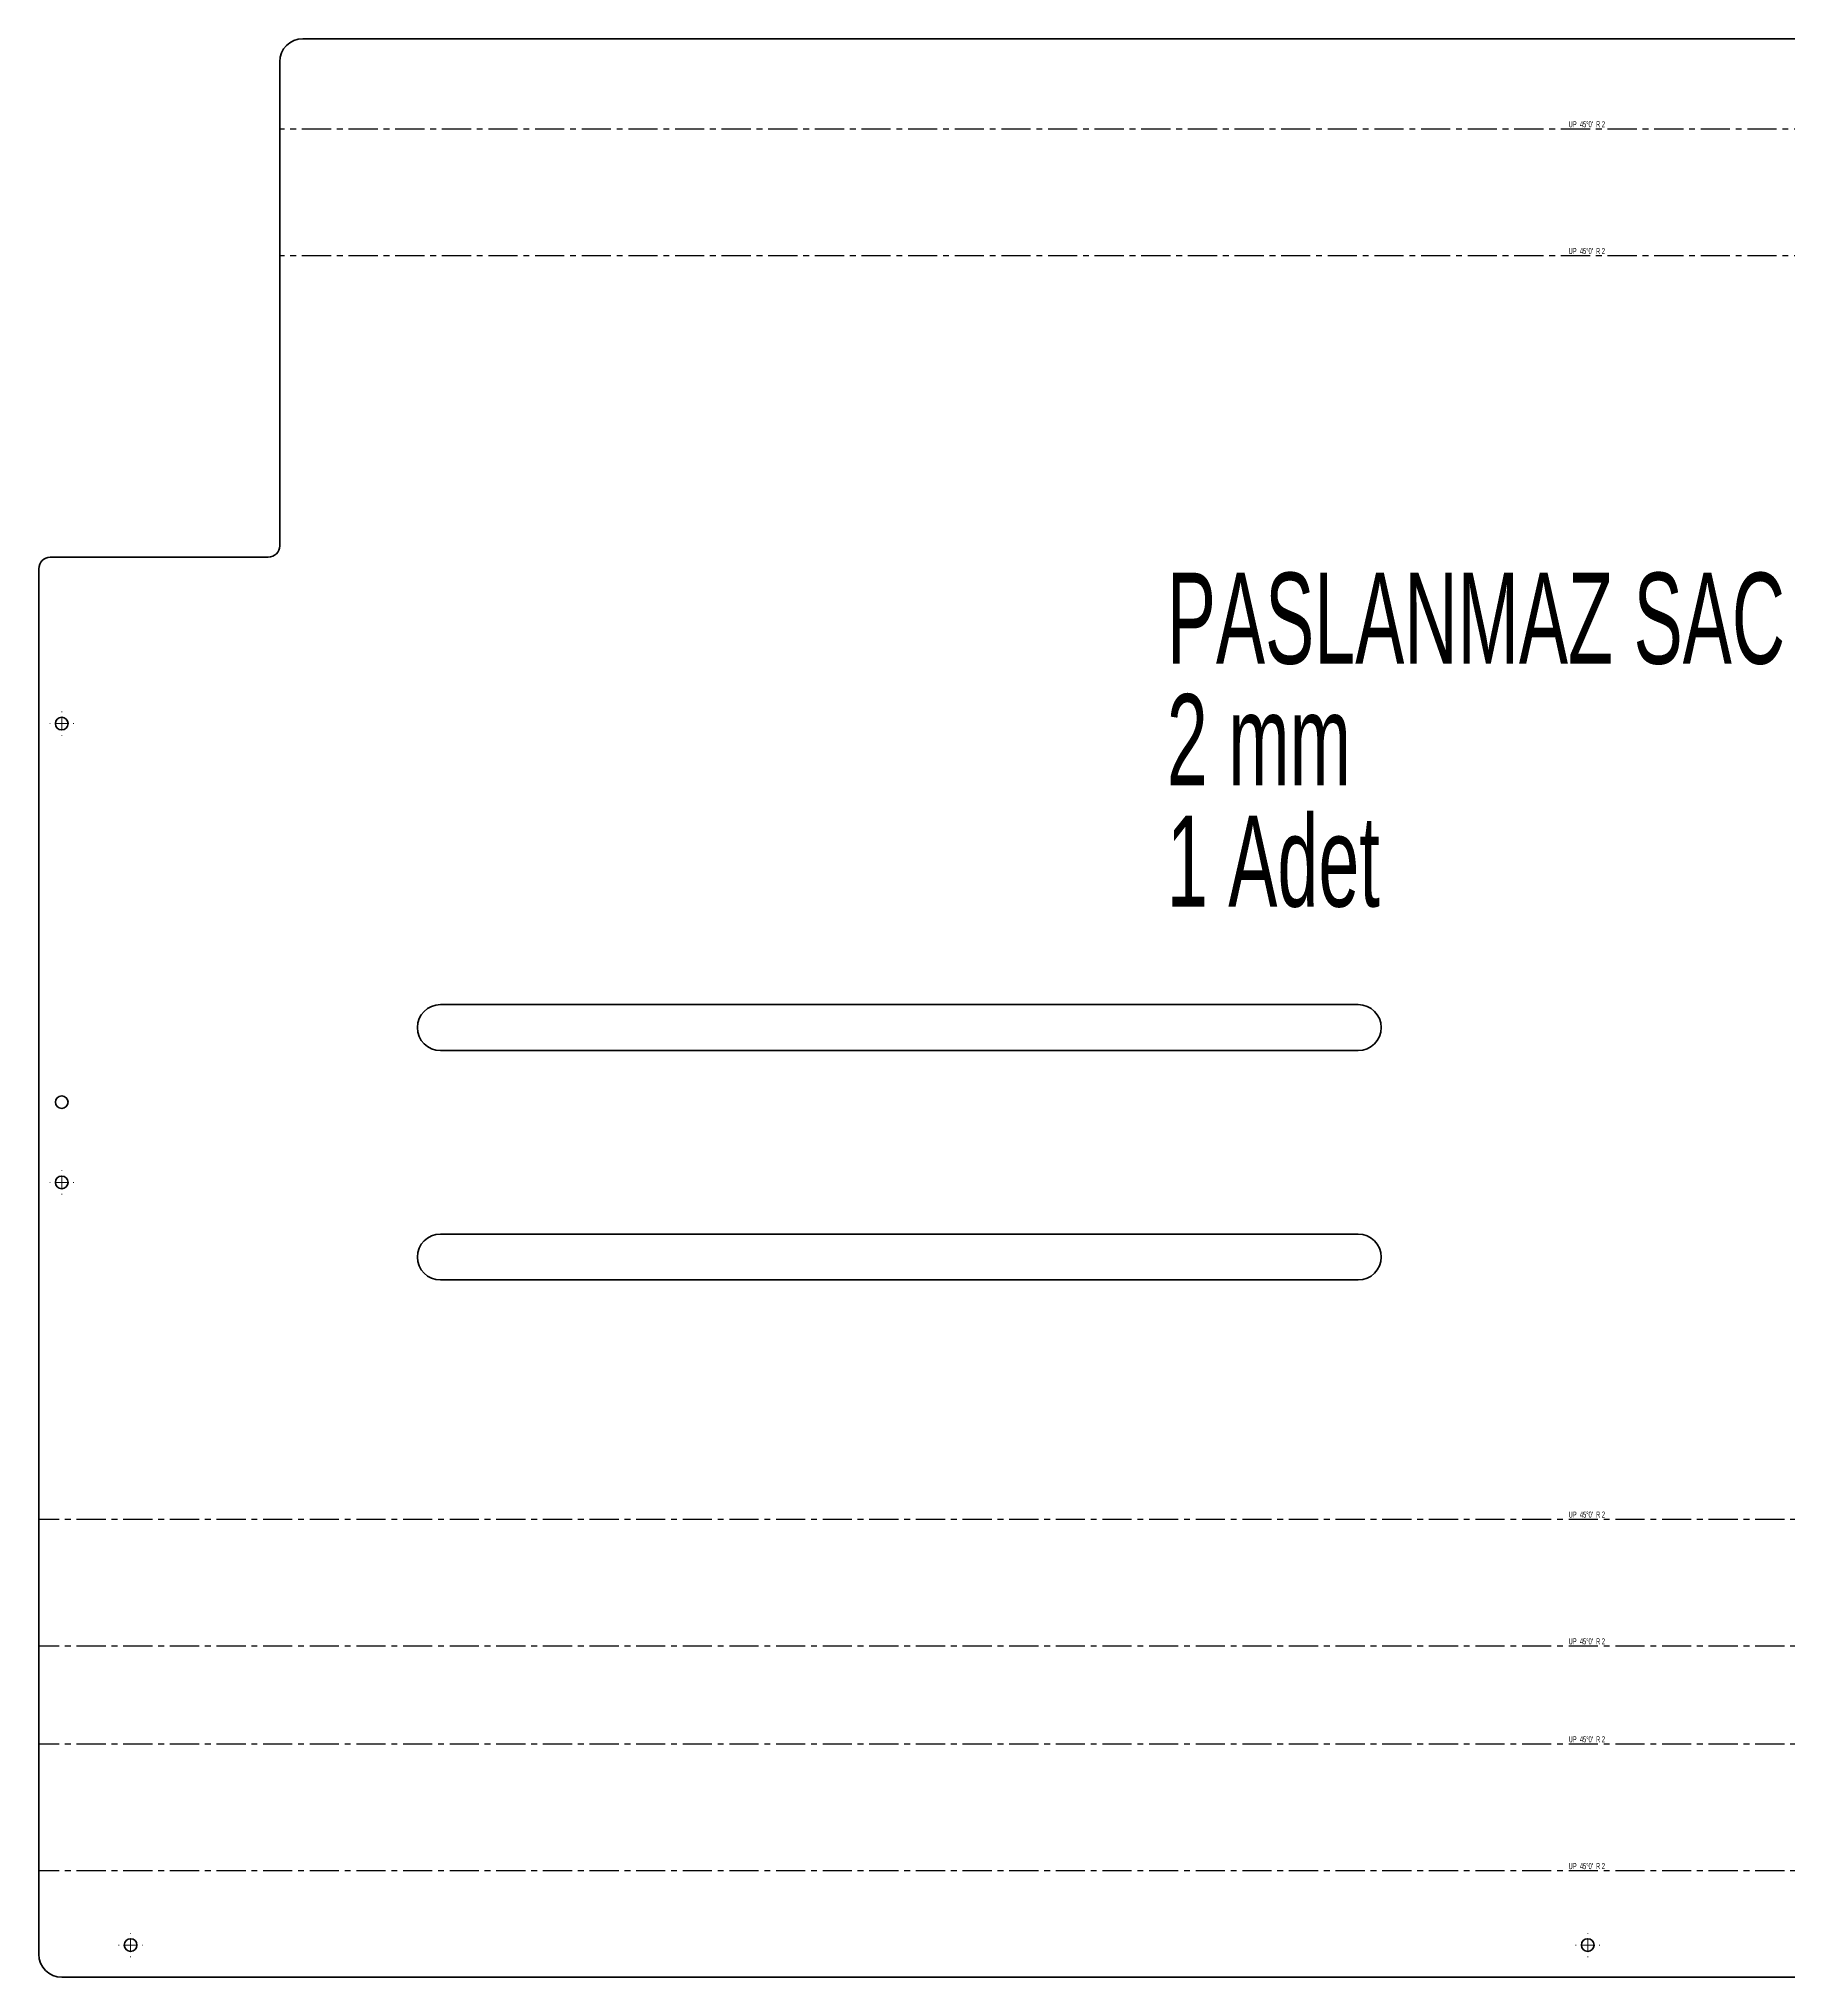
# Model space of a CAD drawing. Header units: millimetres. Extents: x -770 to 1373, y -1386 to 478.
# Drawn here: x 23 to 785, y -1386 to -542 of the extents above; entities that cross this region are included whole.
import ezdxf

# ---------------------------------------------------------------- set-up
doc = ezdxf.new("R2010")
doc.units = ezdxf.units.MM
doc.linetypes.add('CENTERX2', pattern=[20.32, 12.7, -2.54, 2.54, -2.54])
doc.styles.add('SLDTEXTSTYLE0', font='TXT', dxfattribs={"width": 0.605})
doc.styles.add('SLDTEXTSTYLE1', font='TXT', dxfattribs={"width": 0.5675})

# ---------------------------------------------------------------- blocks, each defined once
blk = doc.blocks.new('SW_NOTE_0')
at = {"color": 0, "linetype": 'Continuous', "lineweight": 0, "attachment_point": 1, "style": 'SLDTEXTSTYLE0'}
for s, insert, char_height in [('PASLANMAZ SAC', (0, 51.16), 39.6875), ('2 mm', (0, -1.76), 39.688), ('1 Adet', (0, -54.67), 39.688)]:
    blk.add_mtext(s, dxfattribs=dict(at, insert=insert, char_height=char_height))
blk = doc.blocks.new('SW_CENTERMARKSYMBOL_4')
at = {"color": 0, "linetype": 'Continuous', "lineweight": 18}
for p, q in [((-5, 0), (-5.25, 0)), ((0, 0), (-2.5, 0)), ((0, 5), (0, 5.25)), ((0, 0), (0, 2.5)), ((0, 0), (0, -2.5)), ((0, 0), (2.5, 0)), ((5, 0), (5.25, 0)), ((0, -5), (0, -5.25))]:
    blk.add_line(p, q, dxfattribs=at)
blk = doc.blocks.new('SW_CENTERMARKSYMBOL_5')
at = {"color": 0, "linetype": 'Continuous', "lineweight": 18}
for p, q in [((-5, 0), (-5.25, 0)), ((0, 0), (-2.5, 0)), ((0, 5), (0, 5.25)), ((0, 0), (0, 2.5)), ((0, 0), (0, -2.5)), ((0, 0), (2.5, 0)), ((5, 0), (5.25, 0)), ((0, -5), (0, -5.25))]:
    blk.add_line(p, q, dxfattribs=at)
blk = doc.blocks.new('SW_CENTERMARKSYMBOL_9')
at = {"color": 0, "linetype": 'Continuous', "lineweight": 18}
for p, q in [((-5, 0), (-5.25, 0)), ((0, 0), (-2.5, 0)), ((0, 5), (0, 5.25)), ((0, 0), (0, 2.5)), ((0, 0), (0, -2.5)), ((0, 0), (2.5, 0)), ((5, 0), (5.25, 0)), ((0, -5), (0, -5.25))]:
    blk.add_line(p, q, dxfattribs=at)
blk = doc.blocks.new('SW_CENTERMARKSYMBOL_10')
at = {"color": 0, "linetype": 'Continuous', "lineweight": 18}
for p, q in [((-5, 0), (-5.25, 0)), ((0, 0), (-2.5, 0)), ((0, 5), (0, 5.25)), ((0, 0), (0, 2.5)), ((0, 0), (0, -2.5)), ((0, 0), (2.5, 0)), ((5, 0), (5.25, 0)), ((0, -5), (0, -5.25))]:
    blk.add_line(p, q, dxfattribs=at)

msp = doc.modelspace()

# ---------------------------------------------------------------- linework, layer by layer
at = {"color": 7, "linetype": 'Continuous', "lineweight": 35}
for p, q in [((1257.85, -541.58), (137.85, -541.58)), ((127.85, -551.58), (127.85, -762.53)), ((122.85, -767.53), (27.85, -767.53)), ((22.85, -772.53), (22.85, -1376.41)), ((597.85, -962.53), (197.85, -962.53)), ((197.85, -982.53), (597.85, -982.53)), ((597.85, -1062.53), (197.85, -1062.53)), ((197.85, -1082.53), (597.85, -1082.53)), ((1362.85, -1386.41), (32.85, -1386.41))]:
    msp.add_line(p, q, dxfattribs=at)
at = {"color": 7, "linetype": 'CENTERX2'}
for p, q in [((1267.85, -580.93), (127.85, -580.93)), ((1267.85, -636.18), (127.85, -636.18)), ((1372.85, -1186.87), (22.85, -1186.87)), ((1372.85, -1242.13), (22.85, -1242.13)), ((1372.85, -1284.81), (22.85, -1284.81)), ((1372.85, -1340.07), (22.85, -1340.07))]:
    msp.add_line(p, q, dxfattribs=at)
at = {"color": 7, "linetype": 'Continuous', "lineweight": 35}
for centre in [(32.85, -840.03), (32.85, -1005.03), (32.85, -1040.03), (62.85, -1372.41), (697.85, -1372.41)]:
    msp.add_circle(centre, 2.75, dxfattribs=at)
for centre, radius, start, end in [((137.85, -551.58), 10, 90, 180), ((27.85, -772.53), 5, 90, 180), ((122.85, -762.53), 5, 270, 0), ((197.85, -972.53), 10, 90, 270), ((597.85, -972.53), 10, 270, 90), ((197.85, -1072.53), 10, 90, 270), ((597.85, -1072.53), 10, 270, 90), ((32.85, -1376.41), 10, 180, 270)]:
    msp.add_arc(centre, radius, start, end, dxfattribs=at)

# ---------------------------------------------------------------- block references
at = {"color": 7, "linetype": 'Continuous', "lineweight": 0}
msp.add_blockref('SW_NOTE_0', (514.43, -825.46), dxfattribs=at)
at = {"color": 7, "linetype": 'Continuous', "lineweight": 18}
for name, p in [('SW_CENTERMARKSYMBOL_9', (32.85, -840.03)), ('SW_CENTERMARKSYMBOL_10', (32.85, -1040.03)), ('SW_CENTERMARKSYMBOL_5', (62.85, -1372.41)), ('SW_CENTERMARKSYMBOL_4', (697.85, -1372.41))]:
    msp.add_blockref(name, p, dxfattribs=at)

# ---------------------------------------------------------------- texts
at = {"color": 7, "linetype": 'Continuous', "lineweight": 18, "char_height": 2.6458, "attachment_point": 2, "style": 'SLDTEXTSTYLE1'}
for insert in [(697.47, -577.51), (697.47, -632.77), (697.47, -1183.46), (697.47, -1238.71), (697.47, -1281.4), (697.47, -1336.66)]:
    msp.add_mtext("UP  45°0'  R 2", dxfattribs=dict(at, insert=insert))

doc.saveas('drawing.dxf')
